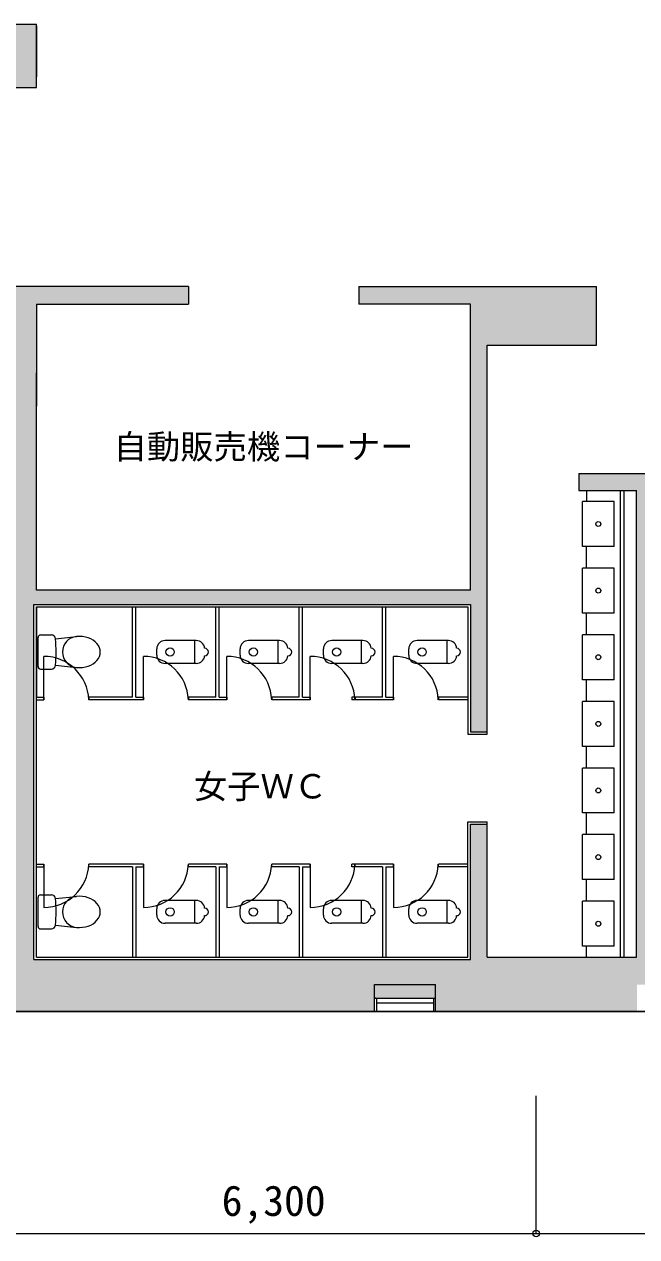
# Model space of a CAD drawing. Units: millimetres, scale not verified. Extents: x -61855 to 52913, y -114842 to -21833.
# Drawn here: x -54412 to -47061, y -108868 to -94310 of the extents above; entities that cross this region are included whole.
import ezdxf
from ezdxf.enums import TextEntityAlignment as Align

# ---------------------------------------------------------------- set-up
doc = ezdxf.new("R2010")
doc.units = ezdxf.units.MM
doc.header["$LTSCALE"] = 200
doc.header["$PDMODE"] = 32
doc.header["$PDSIZE"] = 80
for name, color, linetype, lineweight in [('0-1_躯体', 7, 'Continuous', 9), ('0-2_建具', 7, 'Continuous', 9), ('0-5_設備機器', 7, 'Continuous', 9), ('0-6_寸法', 4, 'Continuous', 5)]:
    doc.layers.add(name, color=color, linetype=linetype, lineweight=lineweight)
doc.layers.add('0-4_室名', color=7, linetype='Continuous')
doc.styles.add('・', font='')
doc.styles.add('ＭＳ ゴシック', font='')
doc.styles.get('・').set_extended_font_data('・')
doc.styles.get('ＭＳ ゴシック').set_extended_font_data('MS Gothic')

msp = doc.modelspace()

# ---------------------------------------------------------------- linework, layer by layer
at = {"layer": '0-1_躯体'}
for p, q in [((-54946.8, -94310), (-54266.8, -94310)), ((-54266.8, -95070), (-54266.8, -94310)), ((-54266.8, -94329.2), (-54266.8, -94941.1)), ((-54946.8, -95070), (-54266.8, -95070)), ((-52438.7, -97460), (-55146.8, -97460)), ((-52438.7, -97460), (-52438.7, -97670)), ((-50398, -97460), (-47541.8, -97460)), ((-50398, -97460), (-50398, -97670)), ((-47541.8, -98165), (-47541.8, -97460)), ((-54266.8, -97670), (-52438.7, -97670)), ((-49056.8, -97670), (-50398, -97670)), ((-49056.8, -101105), (-49056.8, -97670)), ((-48856.8, -98165), (-47541.8, -98165)), ((-48856.8, -102835), (-48856.8, -98165)), ((-54266.8, -101105), (-54266.8, -98496)), ((-47756.8, -99705), (-46231.8, -99705)), ((-47756.8, -99705), (-47756.8, -99910)), ((-47756.8, -99910), (-47061.8, -99910)), ((-47061.8, -105510), (-47061.8, -99910)), ((-51516.8, -101105), (-54266.8, -101105)), ((-49056.8, -101105), (-51677.6, -101105)), ((-54296.8, -105540), (-54296.8, -101275)), ((-54296.8, -101275), (-49056.8, -101275)), ((-54296.8, -101275), (-49056.8, -101275)), ((-54266.8, -104436), (-54266.8, -101305)), ((-54266.8, -101305), (-49086.8, -101305)), ((-54266.8, -101305), (-50991, -101305)), ((-54266.8, -101305), (-54266.8, -102390)), ((-53111.8, -102390), (-53111.8, -101305)), ((-53071.8, -101305), (-52111.8, -101305)), ((-53071.8, -102390), (-53071.8, -101305)), ((-52111.8, -102390), (-52111.8, -101305)), ((-52071.8, -101305), (-51111.8, -101305)), ((-52071.8, -102390), (-52071.8, -101305)), ((-51111.8, -102390), (-51111.8, -101305)), ((-51071.8, -102390), (-51071.8, -101305)), ((-51071.8, -101305), (-49922.4, -101305)), ((-50111.8, -102390), (-50111.8, -101305)), ((-50071.8, -102390), (-50071.8, -101305)), ((-50071.8, -101305), (-49086.8, -101305)), ((-49086.8, -101305), (-49086.8, -102835)), ((-49056.8, -101275), (-49056.8, -102805)), ((-54266.8, -102390), (-54176.8, -102390)), ((-54266.8, -102420), (-54176.8, -102420)), ((-54176.8, -102390), (-54176.8, -102420)), ((-53111.8, -102390), (-53636.8, -102390)), ((-52981.8, -102420), (-53636.8, -102420)), ((-53071.8, -102390), (-52981.8, -102390)), ((-52981.8, -102390), (-52981.8, -102420)), ((-52981.8, -102390), (-52981.8, -102420)), ((-52111.8, -102390), (-52441.8, -102390)), ((-51981.8, -102420), (-52441.8, -102420)), ((-52071.8, -102390), (-51981.8, -102390)), ((-51981.8, -102390), (-51981.8, -102420)), ((-51981.8, -102390), (-51981.8, -102420)), ((-51111.8, -102390), (-51441.8, -102390)), ((-50981.8, -102420), (-51441.8, -102420)), ((-51071.8, -102390), (-50981.8, -102390)), ((-50981.8, -102390), (-50981.8, -102420)), ((-50981.8, -102390), (-50981.8, -102420)), ((-50481.8, -102390), (-50481.8, -102420)), ((-50111.8, -102390), (-50481.8, -102390)), ((-49981.8, -102420), (-50481.8, -102420)), ((-50071.8, -102390), (-49981.8, -102390)), ((-49981.8, -102390), (-49981.8, -102420)), ((-49981.8, -102390), (-49981.8, -102420)), ((-49086.8, -102390), (-49441.8, -102390)), ((-49086.8, -102420), (-49441.8, -102420)), ((-49086.8, -102835), (-48856.8, -102835)), ((-49056.8, -102805), (-48856.8, -102805)), ((-49086.8, -103885), (-48856.8, -103885)), ((-49086.8, -104395), (-49086.8, -103885)), ((-49056.8, -103915), (-48856.8, -103915)), ((-49056.8, -105540), (-49056.8, -103915)), ((-48856.8, -105510), (-48856.8, -103885)), ((-49086.8, -105510), (-49086.8, -104259)), ((-54266.8, -104395), (-54176.8, -104395)), ((-54266.8, -104425), (-54176.8, -104425)), ((-54266.8, -105510), (-54266.8, -104425)), ((-54176.8, -104425), (-54176.8, -104395)), ((-52981.8, -104395), (-53636.8, -104395)), ((-53111.8, -104425), (-53636.8, -104425)), ((-53111.8, -104425), (-53111.8, -105510)), ((-53071.8, -104425), (-52981.8, -104425)), ((-53071.8, -104425), (-53071.8, -105510)), ((-52981.8, -104425), (-52981.8, -104395)), ((-52981.8, -104425), (-52981.8, -104395)), ((-51981.8, -104395), (-52441.8, -104395)), ((-52111.8, -104425), (-52441.8, -104425)), ((-52111.8, -104425), (-52111.8, -105510)), ((-52071.8, -104425), (-51981.8, -104425)), ((-52071.8, -104425), (-52071.8, -105510)), ((-51981.8, -104425), (-51981.8, -104395)), ((-51981.8, -104425), (-51981.8, -104395)), ((-50981.8, -104395), (-51441.8, -104395)), ((-51111.8, -104425), (-51441.8, -104425)), ((-51111.8, -104425), (-51111.8, -105510)), ((-51071.8, -104425), (-50981.8, -104425)), ((-51071.8, -104425), (-51071.8, -105510)), ((-50981.8, -104425), (-50981.8, -104395)), ((-50981.8, -104425), (-50981.8, -104395)), ((-50481.8, -104425), (-50481.8, -104395)), ((-49981.8, -104395), (-50481.8, -104395)), ((-50111.8, -104425), (-50481.8, -104425)), ((-50111.8, -104425), (-50111.8, -105510)), ((-50071.8, -104425), (-49981.8, -104425)), ((-50071.8, -104425), (-50071.8, -105510)), ((-49981.8, -104425), (-49981.8, -104395)), ((-49981.8, -104425), (-49981.8, -104395)), ((-49086.8, -104395), (-49441.8, -104395)), ((-49086.8, -104425), (-49441.8, -104425)), ((-54296.8, -105540), (-49056.8, -105540)), ((-54266.8, -105510), (-50991, -105510)), ((-53071.8, -105510), (-52111.8, -105510)), ((-52071.8, -105510), (-51111.8, -105510)), ((-51071.8, -105510), (-49922.4, -105510)), ((-50071.8, -105510), (-49086.8, -105510)), ((-48856.8, -105510), (-47061.8, -105510)), ((-50209.3, -106002.5), (-49474.3, -106002.5)), ((-50209.3, -106165), (-50209.3, -106002.5)), ((-49474.3, -106165), (-49474.3, -106002.5))]:
    msp.add_line(p, q, dxfattribs=at)
for points in [[(-54266.8, -97670), (-54266.8, -97670.3), (-54266.8, -98897.1)], [(-41586.8, -106165), (-54946.8, -106165), (-41586.8, -106165)]]:
    msp.add_lwpolyline(points, dxfattribs=at)
at = {"layer": '0-1_躯体', "color": 9}
for points in [[(-54266.8, -95070), (-54266.8, -94310), (-54916.8, -95070), (-54916.8, -94310)], [(-52438.7, -97670), (-52438.7, -97460), (-54946.8, -97670), (-54946.8, -97460)], [(-54946.8, -97460), (-54946.8, -101105), (-54266.8, -97460), (-54266.8, -101105)], [(-54296.8, -101275), (-54296.8, -97460), (-54946.8, -101275), (-54946.8, -97460)], [(-50398, -97460), (-50398, -97670), (-49056.8, -97460), (-49056.8, -97670)], [(-47541.8, -97460), (-49056.8, -97460), (-47541.8, -97670), (-49056.8, -97670)], [(-48856.8, -102805), (-48856.8, -97670), (-49056.8, -102805), (-49056.8, -97670)], [(-47541.8, -98165), (-47541.8, -97670), (-49056.8, -98165), (-49056.8, -97670)], [(-46231.8, -99910), (-46231.8, -99705), (-47756.8, -99910), (-47756.8, -99705)], [(-46861.8, -105510), (-46861.8, -99910), (-47061.8, -105510), (-47061.8, -99910)], [(-54296.8, -101275), (-49056.8, -101275), (-54296.8, -101105), (-49056.8, -101105)], [(-54946.8, -106165), (-54296.8, -106165), (-54946.8, -101275), (-54296.8, -101275)], [(-48856.8, -105510), (-48856.8, -103915), (-49056.8, -105510), (-49056.8, -103915)], [(-54296.8, -105540), (-54296.8, -105840), (-50209.3, -105540), (-50209.3, -105840)], [(-50209.3, -105840), (-49056.8, -105840), (-50209.3, -105540), (-49056.8, -105540)], [(-48856.8, -105510), (-49056.8, -105510), (-48856.8, -105540), (-49056.8, -105540)], [(-49056.8, -105510), (-49056.8, -105629.3), (-46811.1, -105510), (-46811.1, -105629.3)], [(-49056.8, -105540), (-49056.8, -105840), (-46324.3, -105540), (-46324.3, -105840)], [(-54946.8, -106165), (-50209.3, -106165), (-54946.8, -105840), (-50209.3, -105840)], [(-49474.3, -105840), (-50209.4, -105840), (-49474.3, -106002.5), (-50209.4, -106002.5)], [(-49474.3, -106165), (-47059.3, -106165), (-49474.3, -105840), (-47059.3, -105840)]]:
    msp.add_solid(points, dxfattribs=at)
at = {"layer": '0-2_建具', "color": 4, "lineweight": 5}
for p, q in [((-54176.8, -102420), (-54176.8, -101900)), ((-52981.8, -102420), (-52981.8, -101900)), ((-51981.8, -102420), (-51981.8, -101900)), ((-50981.8, -102420), (-50981.8, -101900)), ((-49981.8, -102420), (-49981.8, -101900)), ((-54176.8, -104395), (-54176.8, -104915)), ((-52981.8, -104395), (-52981.8, -104915)), ((-51981.8, -104395), (-51981.8, -104915)), ((-50981.8, -104395), (-50981.8, -104915)), ((-49981.8, -104395), (-49981.8, -104915))]:
    msp.add_line(p, q, dxfattribs=at)
at = {"layer": '0-2_建具'}
for p, q in [((-53636.8, -102390), (-53636.8, -102420)), ((-52441.8, -102390), (-52441.8, -102420)), ((-52441.8, -102390), (-52441.8, -102420)), ((-51441.8, -102390), (-51441.8, -102420)), ((-51441.8, -102390), (-51441.8, -102420)), ((-50441.8, -102390), (-50441.8, -102420)), ((-49441.8, -102390), (-49441.8, -102420)), ((-49441.8, -102390), (-49441.8, -102420)), ((-53636.8, -104425), (-53636.8, -104395)), ((-52441.8, -104425), (-52441.8, -104395)), ((-52441.8, -104425), (-52441.8, -104395)), ((-51441.8, -104425), (-51441.8, -104395)), ((-51441.8, -104425), (-51441.8, -104395)), ((-50441.8, -104425), (-50441.8, -104395)), ((-49441.8, -104425), (-49441.8, -104395)), ((-49441.8, -104425), (-49441.8, -104395)), ((-50209.3, -105840), (-49474.3, -105840)), ((-50209.3, -106165), (-50209.3, -105840)), ((-49474.3, -106165), (-49474.3, -105840)), ((-50209.4, -106002.5), (-49474.3, -106002.5)), ((-50194.3, -106002.5), (-50209.3, -106002.5)), ((-50184.3, -106002.5), (-50184.3, -106165)), ((-50184.2, -106058.2), (-49500, -106058.2)), ((-49499.3, -106002.5), (-49499.3, -106164.9)), ((-50209.3, -106165), (-49489.3, -106165)), ((-49474.3, -106165), (-49489.3, -106165))]:
    msp.add_line(p, q, dxfattribs=at)
at = {"layer": '0-2_建具', "color": 4, "lineweight": 5}
for centre, start, end in [((-54176.8, -102440), 2.12595, 90), ((-52981.8, -102440), 2.12595, 90), ((-51981.8, -102440), 2.12595, 90), ((-50981.8, -102440), 2.12595, 90), ((-49981.8, -102440), 2.12595, 90), ((-54176.8, -104375), 270, 357.87405), ((-52981.8, -104375), 270, 357.87405), ((-51981.8, -104375), 270, 357.87405), ((-50981.8, -104375), 270, 357.87405), ((-49981.8, -104375), 270, 357.87405)]:
    msp.add_arc(centre, 540, start, end, dxfattribs=at)
at = {"layer": '0-5_設備機器'}
for p, q in [((-47661.8, -99910), (-47061.8, -99910)), ((-47661.8, -99910), (-47661.8, -100040)), ((-47256.8, -105510), (-47256.8, -99910)), ((-47211.8, -105510), (-47211.8, -99910)), ((-47061.8, -105510), (-47061.8, -99910)), ((-47711.8, -100580), (-47711.8, -100040)), ((-47331.8, -100040), (-47711.8, -100040)), ((-47331.8, -100580), (-47331.8, -100040)), ((-47331.8, -100580), (-47711.8, -100580)), ((-47661.8, -100840), (-47661.8, -100580)), ((-47711.8, -101380), (-47711.8, -100840)), ((-47331.8, -100840), (-47711.8, -100840)), ((-47331.8, -101380), (-47331.8, -100840)), ((-47331.8, -101380), (-47711.8, -101380)), ((-47661.8, -101640), (-47661.8, -101380)), ((-54246.8, -102022.5), (-54246.8, -101672.5)), ((-54216.8, -101642.5), (-54085.6, -101642.5)), ((-54035.7, -101688.5), (-53784.7, -101661.8)), ((-52346.8, -101710), (-52721.8, -101710)), ((-52366.8, -101710), (-52366.8, -101985)), ((-51346.8, -101710), (-51721.8, -101710)), ((-51366.8, -101710), (-51366.8, -101985)), ((-50346.8, -101710), (-50721.8, -101710)), ((-50366.8, -101710), (-50366.8, -101985)), ((-49321.8, -101710), (-49696.8, -101710)), ((-49341.8, -101710), (-49341.8, -101985)), ((-47711.8, -102180), (-47711.8, -101640)), ((-47331.8, -101640), (-47711.8, -101640)), ((-47331.8, -102180), (-47331.8, -101640)), ((-52821.8, -101885), (-52821.8, -101810)), ((-51821.8, -101885), (-51821.8, -101810)), ((-50821.8, -101885), (-50821.8, -101810)), ((-49796.8, -101885), (-49796.8, -101810)), ((-54035.7, -102006.5), (-53784.7, -102033.1)), ((-52346.8, -101985), (-52721.8, -101985)), ((-51346.8, -101985), (-51721.8, -101985)), ((-50346.8, -101985), (-50721.8, -101985)), ((-49321.8, -101985), (-49696.8, -101985)), ((-54216.8, -102052.5), (-54085.6, -102052.5)), ((-47331.8, -102180), (-47711.8, -102180)), ((-47661.8, -102440), (-47661.8, -102180)), ((-47711.8, -102980), (-47711.8, -102440)), ((-47331.8, -102440), (-47711.8, -102440)), ((-47331.8, -102980), (-47331.8, -102440)), ((-47331.8, -102980), (-47711.8, -102980)), ((-47661.8, -103240), (-47661.8, -102980)), ((-47711.8, -103780), (-47711.8, -103240)), ((-47331.8, -103240), (-47711.8, -103240)), ((-47331.8, -103780), (-47331.8, -103240)), ((-47331.8, -103780), (-47711.8, -103780)), ((-47661.8, -104040), (-47661.8, -103780)), ((-47711.8, -104580), (-47711.8, -104040)), ((-47331.8, -104040), (-47711.8, -104040)), ((-47331.8, -104580), (-47331.8, -104040)), ((-47331.8, -104580), (-47711.8, -104580)), ((-47661.8, -104840), (-47661.8, -104580)), ((-54246.8, -105142.5), (-54246.8, -104792.5)), ((-54216.8, -104762.5), (-54085.6, -104762.5)), ((-54035.7, -104808.5), (-53784.7, -104781.8)), ((-52821.8, -105005), (-52821.8, -104930)), ((-52346.8, -104830), (-52721.8, -104830)), ((-52366.8, -104830), (-52366.8, -105105)), ((-51821.8, -105005), (-51821.8, -104930)), ((-51346.8, -104830), (-51721.8, -104830)), ((-51366.8, -104830), (-51366.8, -105105)), ((-50821.8, -105005), (-50821.8, -104930)), ((-50346.8, -104830), (-50721.8, -104830)), ((-50366.8, -104830), (-50366.8, -105105)), ((-49796.8, -105005), (-49796.8, -104930)), ((-49321.8, -104830), (-49696.8, -104830)), ((-49341.8, -104830), (-49341.8, -105105)), ((-47711.8, -105380), (-47711.8, -104840)), ((-47331.8, -104840), (-47711.8, -104840)), ((-47331.8, -105380), (-47331.8, -104840)), ((-52346.8, -105105), (-52721.8, -105105)), ((-51346.8, -105105), (-51721.8, -105105)), ((-50346.8, -105105), (-50721.8, -105105)), ((-49321.8, -105105), (-49696.8, -105105)), ((-54216.8, -105172.5), (-54085.6, -105172.5)), ((-54035.7, -105126.5), (-53784.7, -105153.1)), ((-47331.8, -105380), (-47711.8, -105380)), ((-47661.8, -105510), (-47661.8, -105380)), ((-47661.8, -105510), (-47061.8, -105510))]:
    msp.add_line(p, q, dxfattribs=at)
for centre, radius in [((-47521.8, -100310), 30), ((-47521.8, -101110), 30), ((-52661.8, -101847.5), 50), ((-51661.8, -101847.5), 50), ((-50661.8, -101847.5), 50), ((-49636.8, -101847.5), 50), ((-47521.8, -101910), 30), ((-47521.8, -102710), 30), ((-47521.8, -103510), 30), ((-47521.8, -104310), 30), ((-52661.8, -104967.5), 50), ((-51661.8, -104967.5), 50), ((-50661.8, -104967.5), 50), ((-49636.8, -104967.5), 50), ((-47521.8, -105110), 30)]:
    msp.add_circle(centre, radius, dxfattribs=at)
for centre, radius, start, end in [((-54216.8, -101672.5), 30, 90, 180), ((-54085.6, -101692.5), 50, 4.58408, 90), ((-56018.8, -101847.5), 1989.4, 355.41591, 4.58408), ((-53767.6, -101847.5), 186.4, 95.269, 264.73099), ((-52721.8, -101810), 100, 89.99985, 180.00005), ((-52346.8, -101810), 100, 4.28937, 89.99985), ((-51721.8, -101810), 100, 89.99985, 180.00005), ((-51346.8, -101810), 100, 4.28937, 89.99985), ((-50721.8, -101810), 100, 89.99985, 180.00005), ((-50346.8, -101810), 100, 4.28937, 89.99985), ((-49696.8, -101810), 100, 89.99985, 180.00005), ((-49321.8, -101810), 100, 4.28937, 89.99985), ((-52721.8, -101885), 100, 180.00005, 270), ((-52346.8, -101885), 100, 270, 355.71104), ((-52246.8, -101847.5), 45, 270, 89.99985), ((-51721.8, -101885), 100, 180.00005, 270), ((-51346.8, -101885), 100, 270, 355.71104), ((-51246.8, -101847.5), 45, 270, 89.99985), ((-50721.8, -101885), 100, 180.00005, 270), ((-50346.8, -101885), 100, 270, 355.71104), ((-50246.8, -101847.5), 45, 270, 89.99985), ((-49696.8, -101885), 100, 180.00005, 270), ((-49321.8, -101885), 100, 270, 355.71104), ((-49221.8, -101847.5), 45, 270, 89.99985), ((-54216.8, -102022.5), 30, 180, 270), ((-54085.6, -102002.5), 50, 270, 355.41591), ((-54216.8, -104792.5), 30, 90, 180), ((-54085.6, -104812.5), 50, 4.58408, 90), ((-56018.8, -104967.5), 1989.4, 355.41591, 4.58408), ((-53767.6, -104967.5), 186.4, 95.269, 264.73099), ((-52721.8, -104930), 100, 89.99985, 180.00005), ((-52346.8, -104930), 100, 4.28937, 89.99985), ((-52246.8, -104967.5), 45, 270, 89.99985), ((-51721.8, -104930), 100, 89.99985, 180.00005), ((-51346.8, -104930), 100, 4.28937, 89.99985), ((-51246.8, -104967.5), 45, 270, 89.99985), ((-50721.8, -104930), 100, 89.99985, 180.00005), ((-50346.8, -104930), 100, 4.28937, 89.99985), ((-50246.8, -104967.5), 45, 270, 89.99985), ((-49696.8, -104930), 100, 89.99985, 180.00005), ((-49321.8, -104930), 100, 4.28937, 89.99985), ((-49221.8, -104967.5), 45, 270, 89.99985), ((-52721.8, -105005), 100, 180.00005, 270), ((-52346.8, -105005), 100, 270, 355.71104), ((-51721.8, -105005), 100, 180.00005, 270), ((-51346.8, -105005), 100, 270, 355.71104), ((-50721.8, -105005), 100, 180.00005, 270), ((-50346.8, -105005), 100, 270, 355.71104), ((-49696.8, -105005), 100, 180.00005, 270), ((-49321.8, -105005), 100, 270, 355.71104), ((-54216.8, -105142.5), 30, 180, 270), ((-54085.6, -105122.5), 50, 270, 355.41591)]:
    msp.add_arc(centre, radius, start, end, dxfattribs=at)
for centre in [(-53749.6, -101847.5), (-53749.6, -104967.5)]:
    msp.add_ellipse(centre, major_axis=(250, 0), ratio=0.75, start_param=4.5717762, end_param=7.9945941, dxfattribs=at)
at = {"layer": '0-6_寸法'}
for p, q in [((-48266.8, -108828.1), (-48266.8, -107175.4)), ((-54566.8, -108828.1), (-48266.8, -108828.1)), ((-48266.8, -108828.1), (-41966.8, -108828.1))]:
    msp.add_line(p, q, dxfattribs=at)
msp.add_point((-48266.8, -108828.1), dxfattribs=at)

# ---------------------------------------------------------------- texts
at = {"layer": '0-4_室名', "style": '・'}
for s, p in [('自動販売機コーナー', (-53340.1, -99617.3)), ('女子ＷＣ', (-52376.2, -103694.1))]:
    msp.add_text(s, height=293.3, dxfattribs=at).set_placement(p, align=Align.BOTTOM_LEFT)
at = {"layer": '0-6_寸法', "style": 'ＭＳ ゴシック'}
msp.add_text('6,300', height=366.6, dxfattribs=at).set_placement((-52041.8, -108728.1), align=Align.BOTTOM_LEFT)

doc.saveas('drawing.dxf')
